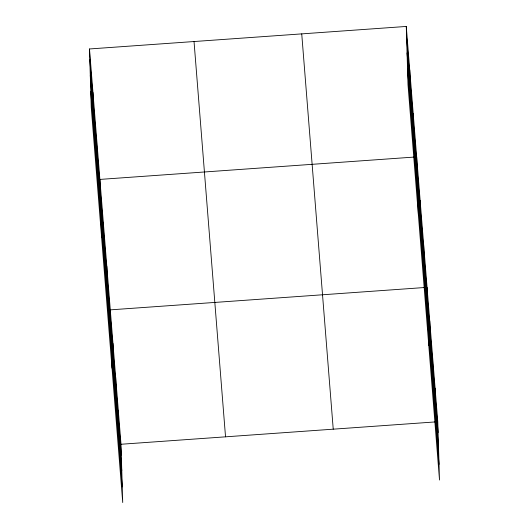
<?xml version="1.0" encoding="UTF-8"?>
<svg xmlns="http://www.w3.org/2000/svg" width="529" height="529" viewBox="0 0 529 529"><rect width="100%" height="100%" fill="white"/><g stroke="black" fill="none" stroke-linecap="round" stroke-linejoin="round"><path stroke-width="0.79" d="M89.494 48.966L121.002 444.261L122.728 502.55L91.226 107.255L89.494 48.966L406.272 26.45L437.774 421.745L439.506 480.034L407.998 84.739L406.272 26.45M414.233 157.067L99.888 179.417L101.621 237.706M424.635 287.518L110.29 309.862L112.016 368.151M121.002 444.261L435.347 421.917M406.589 37.228L438.098 432.524M407.059 52.907L438.561 448.202M407.535 69.061L439.037 464.356M301.735 33.882L333.237 429.178M194.031 41.54L225.533 436.828M89.818 59.751L121.32 455.046M90.28 75.429L121.782 470.717M90.757 91.577L122.265 486.872M435.096 388.147L435.42 398.926M432.418 354.542L432.742 365.327M429.74 320.944L430.064 331.723M427.062 287.346L428.794 345.629M423.597 243.862L423.921 254.641M420.132 200.379L420.456 211.157M416.667 156.895L418.399 215.184M413.202 113.418L413.519 124.196M409.737 69.934L410.054 80.712M118.324 410.663L118.641 421.441M115.646 377.065L115.963 387.843M112.968 343.46L113.285 354.245M106.825 266.378L107.142 277.163M103.36 222.901L103.677 233.679M96.423 135.933L96.747 146.712M92.959 92.449L93.283 103.234"/></g></svg>
